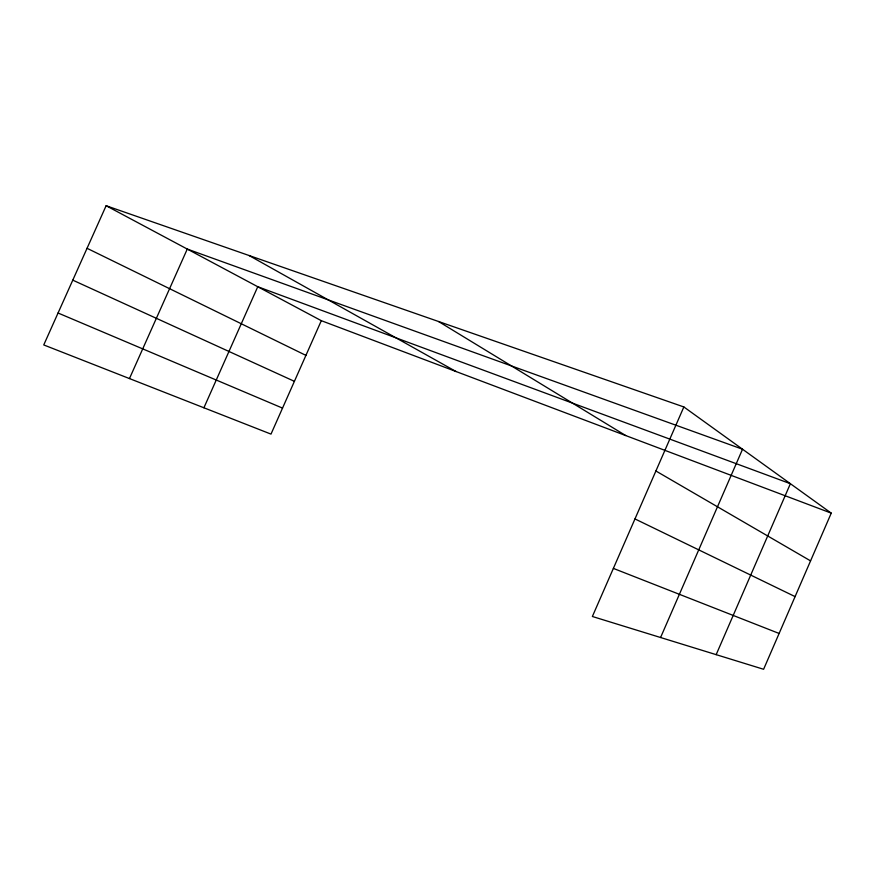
<?xml version="1.0" encoding="UTF-8"?>
<svg xmlns="http://www.w3.org/2000/svg" width="875" height="875" viewBox="0 0 875 875"><rect width="100%" height="100%" fill="white"/><g stroke="black" fill="none" stroke-linecap="round" stroke-linejoin="round"><path stroke-width="1.31" d="M716.166 654.653L790.387 483.7L257.753 286.727L203.908 407.783M683.856 406.952L831.25 513.133L763.602 669.277L592.375 616.492L683.856 406.952L106.127 205.723L43.75 344.936L270.998 434.109L321.311 320.677L106.127 205.723M660.581 637.525L742.536 449.225L187.272 249.069L129.467 378.569M321.311 320.677L831.25 513.133M613.364 568.4L779.111 633.456M58.056 313.009L282.537 408.111M72.778 280.153L294.405 381.336M634.966 518.93L795.08 596.608M87.052 248.303L305.922 355.381M249.069 255.511L456.094 371.547M655.9 470.991L810.567 560.875M438.55 321.508L625.713 435.553"/></g></svg>
